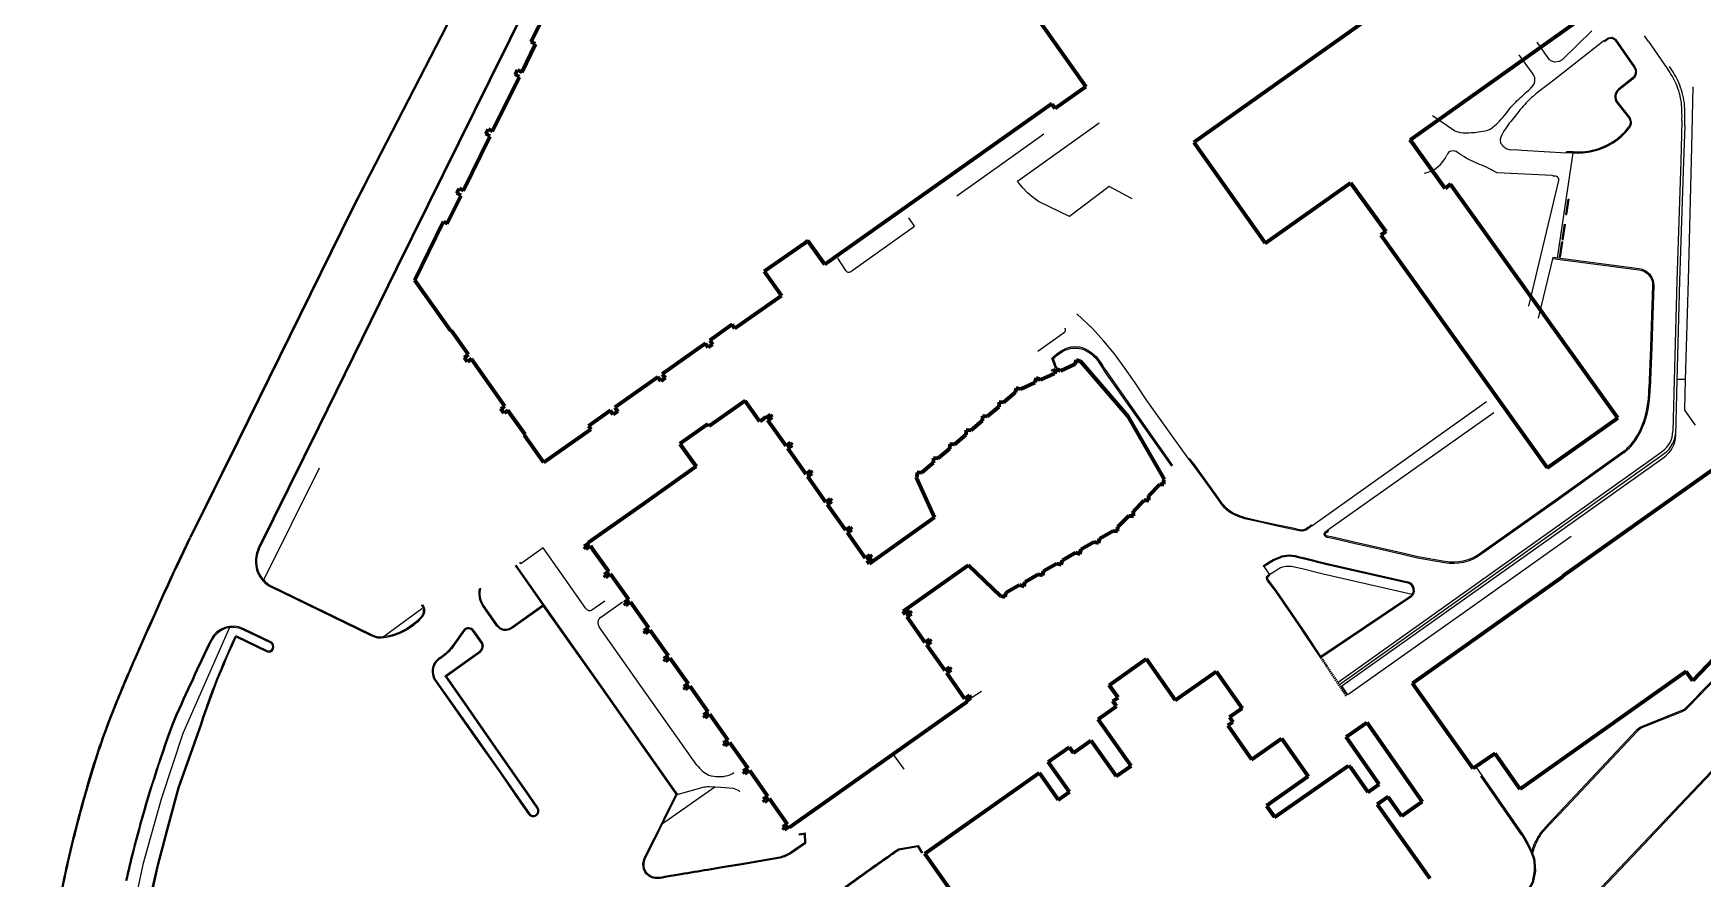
# Model space of a CAD drawing. Header units: millimetres. Extents: x -153 to 768, y -685 to 849.
# Drawn here: x -131 to 105.7, y -460.3 to -340.4 of the extents above; entities that cross this region are included whole.
import ezdxf

# ---------------------------------------------------------------- set-up
doc = ezdxf.new("R2010")
doc.units = ezdxf.units.MM
doc.header["$LTSCALE"] = 1.5
doc.linetypes.add('Dash', pattern=[6, 3, -3])
doc.linetypes.add('HIDDEN2', pattern=[0.1875, 0.125, -0.0625])
doc.layers.add('A-AREA', color=32, linetype='Dash', lineweight=9)
doc.layers.add('PD-Sidewalk', color=254, linetype='Continuous', true_color=0xe6e6e6)

msp = doc.modelspace()

# ---------------------------------------------------------------- linework, layer by layer
at = {"layer": 'A-AREA', "color": 7, "linetype": 'Continuous', "lineweight": 90}
for p, q in [((-15.41, -300.42, 0), (18.24, -348.02, 0)), ((81.37, -321.92, 0), (33.55, -355.92, 0)), ((-60.38, -341.63, 0), (-56.21, -333.16, 0)), ((64.22, -355.5, 0), (91.5, -336.16, 0)), ((-61.72, -345.91, 0), (-59.76, -341.93, 0)), ((-59.76, -341.93, 0), (-60.38, -341.63, 0)), ((-65.86, -354.31, 0), (-62.05, -346.58, 0)), ((-62.67, -346.28, 0), (-62.34, -345.6, 0)), ((-62.05, -346.58, 0), (-62.67, -346.28, 0)), ((-62.34, -345.6, 0), (-61.72, -345.91, 0)), ((18.24, -348.02, 0), (13.89, -351.1, 0)), ((13.29, -350.52, 0), (-18.78, -373.2, 0)), ((13.4, -350.45, 0), (13.29, -350.53, 0)), ((13.48, -350.56, 0), (13.4, -350.45, 0)), ((13.89, -351.1, 0), (13.5, -350.54, 0)), ((-66.81, -354.68, 0), (-66.48, -354, 0)), ((-66.19, -354.99, 0), (-66.81, -354.68, 0)), ((-66.48, -354, 0), (-65.86, -354.31, 0)), ((-70, -362.71, 0), (-66.19, -354.99, 0)), ((33.55, -355.92, 0), (43.68, -370.16, 0)), ((69.2, -362.4, 0), (64.22, -355.5, 0)), ((43.68, -370.16, 0), (55.78, -361.64, 0)), ((55.78, -361.64, 0), (60.77, -368.54, 0)), ((69.95, -361.8, 0), (69.2, -362.4, 0)), ((93.68, -394.92, 0), (69.95, -361.8, 0)), ((-72.29, -367.36, 0), (-70.33, -363.39, 0)), ((-70.95, -363.08, 0), (-70.62, -362.4, 0)), ((-70.33, -363.39, 0), (-70.95, -363.08, 0)), ((-70.62, -362.4, 0), (-70, -362.71, 0)), ((-76.89, -375.4, 0), (-72.81, -367.1, 0)), ((-72.81, -367.1, 0), (-72.29, -367.36, 0)), ((60.77, -368.54, 0), (60.06, -369.05, 0)), ((60.06, -369.05, 0), (83.64, -402.02, 0)), ((-21.66, -370.2, 0), (-27.35, -374.17, 0)), ((-21.15, -369.84, 0), (-21.66, -370.2, 0)), ((-18.78, -373.2, 0), (-21.15, -369.84, 0)), ((-71.79, -382.62, 0), (-76.89, -375.4, 0)), ((-27.35, -374.17, 0), (-24.92, -377.62, 0)), ((-24.92, -377.62, 0), (-31.52, -382.29, 0)), ((-71.69, -382.55, 0), (-71.79, -382.62, 0)), ((-69.27, -385.97, 0), (-71.69, -382.55, 0)), ((-31.92, -381.72, 0), (-35.07, -383.95, 0)), ((-31.52, -382.29, 0), (-31.92, -381.72, 0)), ((-35.69, -384.39, 0), (-41.81, -388.72, 0)), ((-35.29, -384.95, 0), (-35.69, -384.39, 0)), ((-34.67, -384.52, 0), (-35.29, -384.95, 0)), ((-35.07, -383.95, 0), (-34.67, -384.52, 0)), ((-69.84, -386.37, 0), (-69.27, -385.97, 0)), ((-69.4, -386.99, 0), (-69.84, -386.37, 0)), ((-68.84, -386.59, 0), (-69.4, -386.99, 0)), ((-64.11, -393.27, 0), (-68.84, -386.59, 0)), ((14.03, -388.03, 0), (13.8, -388.64, 0)), ((14.63, -388.25, 0), (14.03, -388.03, 0)), ((16.66, -387.31, 0), (14.63, -388.25, 0)), ((16.86, -386.75, 0), (16.66, -387.31, 0)), ((17.43, -386.96, 0), (16.86, -386.75, 0)), ((17.5, -386.89, 0), (17.43, -386.96, 0)), ((24.24, -394.73, 0), (17.5, -386.89, 0)), ((-42.43, -389.15, 0), (-48.53, -393.47, 0)), ((-42.03, -389.72, 0), (-42.43, -389.15, 0)), ((-41.41, -389.28, 0), (-42.03, -389.72, 0)), ((-41.81, -388.72, 0), (-41.41, -389.28, 0)), ((10.99, -389.94, 0), (8.98, -390.87, 0)), ((11.22, -389.33, 0), (10.99, -389.94, 0)), ((11.82, -389.56, 0), (11.22, -389.33, 0)), ((13.8, -388.64, 0), (11.82, -389.56, 0)), ((-30.07, -392.5, 0), (-35.17, -396.11, 0)), ((-27.97, -395.46, 0), (-30.07, -392.5, 0)), ((5.94, -392.72, 0), (5.89, -393.36, 0)), ((6.58, -392.77, 0), (5.94, -392.72, 0)), ((8.24, -391.35, 0), (6.58, -392.77, 0)), ((8.37, -390.74, 0), (8.24, -391.35, 0)), ((8.98, -390.87, 0), (8.37, -390.74, 0)), ((85.88, -417.31, 0), (120.37, -392.8, 0)), ((-64.68, -393.67, 0), (-64.11, -393.27, 0)), ((-64.24, -394.29, 0), (-64.68, -393.67, 0)), ((-63.68, -393.89, 0), (-64.24, -394.29, 0)), ((-61.26, -397.31, 0), (-63.68, -393.89, 0)), ((-49.15, -393.9, 0), (-52.28, -396.12, 0)), ((-48.75, -394.47, 0), (-49.15, -393.9, 0)), ((-48.13, -394.03, 0), (-48.75, -394.47, 0)), ((-48.53, -393.47, 0), (-48.13, -394.03, 0)), ((-27.12, -394.85, 0), (-27.97, -395.46, 0)), ((-27.06, -394.94, 0), (-27.12, -394.85, 0)), ((-26.44, -394.5, 0), (-27.06, -394.94, 0)), ((-26.83, -395.27, 0), (-26.21, -394.83, 0)), ((-26.21, -394.83, 0), (-26.44, -394.5, 0)), ((3.61, -394.7, 0), (3.56, -395.35, 0)), ((4.26, -394.76, 0), (3.61, -394.7, 0)), ((5.89, -393.36, 0), (4.26, -394.76, 0)), ((29.39, -403.69, 0), (24.24, -394.73, 0)), ((83.64, -402.02, 0), (93.68, -394.92, 0)), ((-61.35, -397.38, 0), (-61.26, -397.31, 0)), ((-58.59, -401.28, 0), (-61.35, -397.38, 0)), ((-51.95, -396.59, 0), (-58.59, -401.28, 0)), ((-52.28, -396.12, 0), (-51.95, -396.59, 0)), ((-35.37, -395.82, 0), (-39.32, -398.61, 0)), ((-35.17, -396.11, 0), (-35.37, -395.82, 0)), ((-24.25, -398.92, 0), (-26.83, -395.27, 0)), ((1.24, -397.34, 0), (-0.4, -398.73, 0)), ((1.29, -396.69, 0), (1.24, -397.34, 0)), ((1.93, -396.74, 0), (1.29, -396.69, 0)), ((3.56, -395.35, 0), (1.93, -396.74, 0)), ((-39.32, -398.61, 0), (-37.02, -401.85, 0)), ((-23.62, -398.48, 0), (-24.25, -398.92, 0)), ((-24.01, -399.25, 0), (-23.39, -398.81, 0)), ((-21.43, -402.9, 0), (-24.01, -399.25, 0)), ((-23.39, -398.81, 0), (-23.62, -398.48, 0)), ((-1.09, -399.33, 0), (-2.72, -400.72, 0)), ((-1.04, -398.68, 0), (-1.09, -399.33, 0)), ((-0.4, -398.73, 0), (-1.04, -398.68, 0)), ((-37.02, -401.85, 0), (-44.23, -406.96, 0)), ((-3.42, -401.31, 0), (-5.05, -402.71, 0)), ((-3.37, -400.67, 0), (-3.42, -401.31, 0)), ((-2.72, -400.72, 0), (-3.37, -400.67, 0)), ((-20.81, -402.46, 0), (-21.43, -402.9, 0)), ((-21.19, -403.23, 0), (-20.57, -402.79, 0)), ((-18.61, -406.88, 0), (-21.19, -403.23, 0)), ((-20.57, -402.79, 0), (-20.81, -402.46, 0)), ((-5.74, -403.29, 0), (-5.83, -403.33, 0)), ((-5.83, -403.33, 0), (-3.19, -409.08, 0)), ((-5.69, -402.66, 0), (-5.74, -403.29, 0)), ((-5.05, -402.71, 0), (-5.69, -402.66, 0)), ((27.15, -405.94, 0), (28.71, -404.35, 0)), ((28.71, -404.35, 0), (29.31, -404.34, 0)), ((29.3, -403.74, 0), (29.39, -403.69, 0)), ((29.31, -404.34, 0), (29.3, -403.74, 0)), ((-44.23, -406.96, 0), (-52.29, -412.66, 0)), ((-17.99, -406.44, 0), (-18.61, -406.88, 0)), ((-18.38, -407.21, 0), (-17.76, -406.77, 0)), ((-17.76, -406.77, 0), (-17.99, -406.44, 0)), ((24.99, -408.16, 0), (26.51, -406.6, 0)), ((26.51, -406.6, 0), (27.16, -406.59, 0)), ((27.16, -406.59, 0), (27.15, -405.94, 0)), ((-15.8, -410.86, 0), (-18.38, -407.21, 0)), ((-3.19, -409.08, 0), (-12.43, -415.61, 0)), ((22.8, -410.4, 0), (24.35, -408.82, 0)), ((24.35, -408.82, 0), (24.99, -408.81, 0)), ((24.99, -408.81, 0), (24.99, -408.16, 0)), ((-15.17, -410.42, 0), (-15.8, -410.86, 0)), ((-15.56, -411.19, 0), (-14.94, -410.75, 0)), ((-12.98, -414.84, 0), (-15.56, -411.19, 0)), ((-14.94, -410.75, 0), (-15.17, -410.42, 0)), ((20.22, -412.03, 0), (22.1, -410.94, 0)), ((22.1, -410.94, 0), (22.72, -411.02, 0)), ((22.72, -411.02, 0), (22.8, -410.4, 0)), ((-52.23, -412.75, 0), (-52.86, -413.19, 0)), ((-52.86, -413.19, 0), (-52.62, -413.52, 0)), ((-52.62, -413.52, 0), (-52, -413.08, 0)), ((-52.29, -412.66, 0), (-52.23, -412.75, 0)), ((-52, -413.08, 0), (-51.68, -413.53, 0)), ((-51.68, -413.53, 0), (-49.73, -416.29, 0)), ((14.92, -415.1, 0), (16.78, -414.02, 0)), ((16.78, -414.02, 0), (17.4, -414.19, 0)), ((17.4, -414.19, 0), (17.57, -413.57, 0)), ((17.57, -413.57, 0), (19.42, -412.49, 0)), ((19.42, -412.49, 0), (20.05, -412.66, 0)), ((20.05, -412.66, 0), (20.22, -412.03, 0)), ((-49.73, -416.29, 0), (-49.42, -416.73, 0)), ((-12.36, -414.4, 0), (-12.98, -414.84, 0)), ((-12.74, -415.17, 0), (-12.12, -414.73, 0)), ((-12.43, -415.61, 0), (-12.74, -415.17, 0)), ((-12.12, -414.73, 0), (-12.36, -414.4, 0)), ((-7.66, -422.36, 0), (1.58, -415.83, 0)), ((1.58, -415.83, 0), (6.13, -420.22, 0)), ((12.27, -416.63, 0), (14.13, -415.56, 0)), ((14.13, -415.56, 0), (14.75, -415.72, 0)), ((14.75, -415.72, 0), (14.92, -415.1, 0)), ((120.14, -415.66, 0), (104.29, -432.21, 0)), ((-49.42, -416.73, 0), (-50.04, -417.17, 0)), ((-50.04, -417.17, 0), (-49.8, -417.5, 0)), ((-49.8, -417.5, 0), (-49.18, -417.06, 0)), ((-49.18, -417.06, 0), (-46.6, -420.71, 0)), ((6.97, -419.69, 0), (8.83, -418.62, 0)), ((8.83, -418.62, 0), (9.45, -418.79, 0)), ((9.45, -418.79, 0), (9.62, -418.16, 0)), ((9.62, -418.16, 0), (11.48, -417.09, 0)), ((11.48, -417.09, 0), (12.1, -417.26, 0)), ((12.1, -417.26, 0), (12.27, -416.63, 0)), ((64.57, -432.55, 0), (85.93, -417.39, 0)), ((85.93, -417.39, 0), (85.88, -417.31, 0)), ((-46.6, -420.71, 0), (-47.22, -421.15, 0)), ((-47.22, -421.15, 0), (-46.99, -421.48, 0)), ((-46.99, -421.48, 0), (-46.37, -421.04, 0)), ((-46.37, -421.04, 0), (-43.78, -424.69, 0)), ((6.13, -420.22, 0), (6.19, -420.16, 0)), ((6.19, -420.16, 0), (6.8, -420.32, 0)), ((6.8, -420.32, 0), (6.97, -419.69, 0)), ((-7.34, -422.8, 0), (-7.66, -422.36, 0)), ((-6.72, -422.36, 0), (-7.34, -422.8, 0)), ((-7.11, -423.14, 0), (-6.49, -422.69, 0)), ((-4.53, -426.78, 0), (-7.11, -423.14, 0)), ((-6.49, -422.69, 0), (-6.72, -422.36, 0)), ((-43.78, -424.69, 0), (-44.41, -425.13, 0)), ((-44.41, -425.13, 0), (-44.17, -425.46, 0)), ((-44.17, -425.46, 0), (-43.55, -425.02, 0)), ((-43.55, -425.02, 0), (-40.97, -428.67, 0)), ((-3.91, -426.34, 0), (-4.53, -426.78, 0)), ((-4.29, -427.12, 0), (-3.67, -426.68, 0)), ((-1.71, -430.77, 0), (-4.29, -427.12, 0)), ((-3.67, -426.68, 0), (-3.91, -426.34, 0)), ((-40.97, -428.67, 0), (-41.59, -429.11, 0)), ((-41.59, -429.11, 0), (-41.35, -429.44, 0)), ((-41.35, -429.44, 0), (-40.73, -429, 0)), ((-40.73, -429, 0), (-38.15, -432.65, 0)), ((-1.09, -430.33, 0), (-1.71, -430.77, 0)), ((-1.48, -431.1, 0), (-0.85, -430.66, 0)), ((-0.85, -430.66, 0), (-1.09, -430.33, 0)), ((21.56, -432.82, 0), (26.8, -429.12, 0)), ((26.8, -429.12, 0), (30.9, -434.96, 0)), ((-38.15, -432.65, 0), (-38.77, -433.09, 0)), ((-38.54, -433.42, 0), (-37.92, -432.98, 0)), ((-37.92, -432.98, 0), (-35.33, -436.63, 0)), ((1.11, -434.75, 0), (-1.48, -431.1, 0)), ((22.82, -434.58, 0), (21.56, -432.82, 0)), ((30.9, -434.96, 0), (36.72, -430.88, 0)), ((36.72, -430.88, 0), (40.39, -436.12, 0)), ((73.17, -444.66, 0), (64.57, -432.55, 0)), ((103.35, -430.89, 0), (79.83, -447.58, 0)), ((104.29, -432.21, 0), (103.35, -430.89, 0)), ((-38.77, -433.09, 0), (-38.54, -433.42, 0)), ((-18.82, -449.46, 0), (1.4, -435.16, 0)), ((1.73, -434.31, 0), (1.11, -434.75, 0)), ((1.34, -435.08, 0), (1.96, -434.64, 0)), ((1.4, -435.16, 0), (1.34, -435.08, 0)), ((1.96, -434.64, 0), (1.73, -434.31, 0)), ((22.09, -435.08, 0), (22.82, -434.58, 0)), ((22.6, -435.81, 0), (22.09, -435.08, 0)), ((-35.33, -436.63, 0), (-35.96, -437.07, 0)), ((-35.96, -437.07, 0), (-35.72, -437.4, 0)), ((-35.72, -437.4, 0), (-35.1, -436.96, 0)), ((-35.1, -436.96, 0), (-32.52, -440.61, 0)), ((19.99, -437.64, 0), (22.6, -435.81, 0)), ((24.65, -444.28, 0), (19.99, -437.64, 0)), ((40.39, -436.12, 0), (38.61, -437.37, 0)), ((38.61, -437.37, 0), (39.1, -438.08, 0)), ((39.1, -438.08, 0), (38.39, -438.57, 0)), ((38.39, -438.57, 0), (41.75, -443.36, 0)), ((55.15, -440.17, 0), (58.06, -438.13, 0)), ((58.06, -438.13, 0), (65.93, -449.36, 0)), ((-32.52, -440.61, 0), (-33.14, -441.05, 0)), ((-33.14, -441.05, 0), (-32.9, -441.39, 0)), ((-32.9, -441.39, 0), (-32.28, -440.95, 0)), ((-32.28, -440.95, 0), (-31.93, -441.44, 0)), ((-31.93, -441.44, 0), (-30.05, -444.1, 0)), ((12.91, -443.69, 0), (15.86, -441.6, 0)), ((15.86, -441.6, 0), (16.47, -442.42, 0)), ((16.47, -442.42, 0), (18.94, -440.67, 0)), ((18.94, -440.67, 0), (22.54, -445.75, 0)), ((41.75, -443.36, 0), (45.99, -440.38, 0)), ((45.99, -440.38, 0), (49.78, -445.79, 0)), ((59.84, -446.87, 0), (55.15, -440.17, 0)), ((76.25, -442.51, 0), (73.17, -444.66, 0)), ((79.83, -447.58, 0), (76.25, -442.51, 0)), ((-29.7, -444.59, 0), (-30.32, -445.04, 0)), ((-30.05, -444.1, 0), (-29.7, -444.59, 0)), ((15.92, -447.97, 0), (12.91, -443.69, 0)), ((22.54, -445.75, 0), (24.65, -444.28, 0)), ((45.01, -451.55, 0), (55.31, -444.34, 0)), ((55.31, -444.34, 0), (55.34, -444.38, 0)), ((55.34, -444.38, 0), (55.52, -444.25, 0)), ((55.52, -444.25, 0), (55.65, -444.43, 0)), ((55.65, -444.43, 0), (55.7, -444.41, 0)), ((55.7, -444.41, 0), (58.22, -448, 0)), ((-30.32, -445.04, 0), (-30.09, -445.37, 0)), ((-30.09, -445.37, 0), (-29.46, -444.93, 0)), ((-29.46, -444.93, 0), (-26.88, -448.58, 0)), ((-4.59, -456.71, 0), (11.62, -445.25, 0)), ((11.62, -445.25, 0), (14.32, -449.09, 0)), ((49.78, -445.79, 0), (43.87, -449.93, 0)), ((58.22, -448, 0), (59.84, -446.87, 0)), ((-26.88, -448.58, 0), (-27.5, -449.02, 0)), ((-27.5, -449.02, 0), (-27.27, -449.35, 0)), ((-27.27, -449.35, 0), (-26.65, -448.91, 0)), ((-26.65, -448.91, 0), (-25.8, -450.11, 0)), ((-23.79, -452.96, 0), (-18.82, -449.46, 0)), ((14.32, -449.09, 0), (15.92, -447.97, 0)), ((61.1, -448.66, 0), (59.55, -449.75, 0)), ((63.02, -451.4, 0), (61.1, -448.66, 0)), ((65.93, -449.36, 0), (63.02, -451.4, 0)), ((-25.8, -450.11, 0), (-24.09, -452.54, 0)), ((43.87, -449.93, 0), (44.95, -451.47, 0)), ((44.95, -451.47, 0), (45.01, -451.55, 0)), ((59.55, -449.75, 0), (66.99, -460.26, 0)), ((-24.09, -452.54, 0), (-24.71, -452.97, 0)), ((-24.71, -452.97, 0), (-24.47, -453.31, 0)), ((-24.47, -453.31, 0), (-23.85, -452.87, 0)), ((-23.85, -452.87, 0), (-23.79, -452.96, 0)), ((2.81, -467.19, 0), (-4.59, -456.71, 0))]:
    msp.add_line(p, q, dxfattribs=at)
at = {"layer": 'PD-Sidewalk', "color": 9}
for p, q in [((-66.32, -346.97, 0), (-54.68, -323.53, 0)), ((-66.17, -347.04, 0), (-54.53, -323.61, 0)), ((85.79, -344.16, 0), (89.99, -340.07, 0)), ((83.98, -344.16, 0), (82.21, -341.66, 0)), ((98, -341.6, 0), (97.46, -340.8, 0)), ((98, -341.6, 0), (100.68, -345.41, 0)), ((-79.48, -373.63, 0), (-66.32, -346.97, 0)), ((-79.34, -373.7, 0), (-66.17, -347.04, 0)), ((104.16, -356.54, 0), (104.35, -348.02, 0)), ((70.5, -354.26, 0), (67.38, -352.13, 0)), ((102.74, -352.83, 0), (102.58, -358.59, 0)), ((103.14, -353.52, 0), (102.99, -358.6, 0)), ((86.39, -357.38, 0), (86.38, -357.23, 0)), ((103.69, -375.4, 0), (104.16, -356.54, 0)), ((-0.04, -363.47, 0), (6.64, -358.71, 0)), ((85.13, -372.26, 0), (87.32, -357.38, 0)), ((102.58, -358.59, 0), (102.01, -375.5, 0)), ((102.99, -358.6, 0), (102.42, -375.51, 0)), ((86.29, -366.1, 0), (86.61, -363.93, 0)), ((86.44, -366.12, 0), (86.76, -363.95, 0)), ((-6.05, -367.76, 0), (-6.87, -366.6, 0)), ((-15.09, -374.21, 0), (-6.05, -367.76, 0)), ((85.77, -369.67, 0), (86.09, -367.49, 0)), ((85.92, -369.68, 0), (86.24, -367.51, 0)), ((85.4, -372.14, 0), (85.72, -369.96, 0)), ((85.55, -372.16, 0), (85.87, -369.98, 0)), ((-90.52, -396.17, 0), (-79.48, -373.63, 0)), ((-90.38, -396.24, 0), (-79.34, -373.7, 0)), ((-16.95, -372.28, 0), (-15.82, -374.05, 0)), ((102.01, -375.5, 0), (101.63, -389.62, 0)), ((102.42, -375.51, 0), (102.04, -389.63, 0)), ((103.25, -389.57, 0), (103.69, -375.4, 0)), ((11.43, -385.49, 0), (15.21, -382.8, 0)), ((101.63, -389.62, 0), (101.46, -396.89, 0)), ((102.04, -389.63, 0), (101.86, -397.41, 0)), ((103.25, -389.5, 0), (102.05, -389.49, 0)), ((103.18, -393.85, 0), (103.25, -389.5, 0)), ((104.66, -395.98, 0), (103.18, -393.85, 0)), ((-99.08, -413.47, 0), (-90.52, -396.17, 0)), ((-98.94, -413.54, 0), (-90.38, -396.24, 0)), ((94.47, -399.71, 0), (84.7, -406.69, 0)), ((94.58, -399.85, 0), (84.81, -406.84, 0)), ((98.29, -400.91, 0), (100.01, -399.66, 0)), ((-98.39, -418.07, 0), (-90.41, -402.02, 0)), ((54, -432.4, 0), (98.29, -400.91, 0)), ((54.22, -432.73, 0), (100.25, -399.99, 0)), ((89.13, -408.42, 0), (100.22, -400.52, 0)), ((73.07, -419.8, 0), (89.13, -408.42, 0)), ((52.63, -410.98, 0), (52.54, -410.83, 0)), ((87.07, -411.76, 0), (73.02, -421.72, 0)), ((-58.67, -413.37, 0), (-61.85, -415.62, 0)), ((-56.08, -417.05, 0), (-58.69, -413.38, 0)), ((-61.85, -415.62, 0), (-62.01, -415.41, 0)), ((43.38, -415.9, 0), (43.66, -415.71, 0)), ((43.38, -415.9, 0), (43.47, -416.02, 0)), ((43.47, -416.02, 0), (43.74, -415.83, 0)), ((43.66, -415.71, 0), (44.15, -415.39, 0)), ((43.74, -415.83, 0), (44.23, -415.52, 0)), ((44.15, -415.39, 0), (44.47, -415.21, 0)), ((44.23, -415.52, 0), (44.54, -415.34, 0)), ((44.47, -415.21, 0), (44.8, -415.04, 0)), ((44.54, -415.34, 0), (44.87, -415.18, 0)), ((44.8, -415.04, 0), (45.14, -414.89, 0)), ((44.87, -415.18, 0), (45.2, -415.02, 0)), ((45.14, -414.89, 0), (45.43, -414.76, 0)), ((45.2, -415.02, 0), (45.49, -414.89, 0)), ((45.43, -414.76, 0), (45.73, -414.62, 0)), ((45.49, -414.89, 0), (45.79, -414.76, 0)), ((45.73, -414.62, 0), (46.03, -414.51, 0)), ((45.79, -414.76, 0), (46.08, -414.65, 0)), ((46.03, -414.51, 0), (46.34, -414.43, 0)), ((46.08, -414.65, 0), (46.37, -414.58, 0)), ((46.34, -414.43, 0), (46.72, -414.38, 0)), ((46.37, -414.58, 0), (46.74, -414.53, 0)), ((46.42, -416.01, 0), (46.64, -415.97, 0)), ((46.64, -415.97, 0), (46.84, -415.95, 0)), ((46.72, -414.38, 0), (47.11, -414.37, 0)), ((46.74, -414.53, 0), (47.11, -414.52, 0)), ((46.84, -415.95, 0), (47.09, -415.94, 0)), ((47.09, -415.94, 0), (47.34, -415.95, 0)), ((47.11, -414.37, 0), (47.5, -414.39, 0)), ((47.11, -414.52, 0), (47.48, -414.54, 0)), ((47.34, -415.95, 0), (47.62, -416, 0)), ((47.48, -414.54, 0), (47.89, -414.6, 0)), ((47.5, -414.39, 0), (47.92, -414.46, 0)), ((47.62, -416, 0), (48.02, -416.09, 0)), ((47.89, -414.6, 0), (48.35, -414.71, 0)), ((47.92, -414.46, 0), (48.38, -414.57, 0)), ((48.02, -416.09, 0), (48.26, -416.15, 0)), ((48.26, -416.15, 0), (48.67, -416.24, 0)), ((48.35, -414.71, 0), (48.58, -414.77, 0)), ((48.38, -414.57, 0), (48.61, -414.62, 0)), ((48.58, -414.77, 0), (49, -414.86, 0)), ((48.61, -414.62, 0), (49.03, -414.72, 0)), ((48.67, -416.24, 0), (48.9, -416.3, 0)), ((48.9, -416.3, 0), (51.89, -417.06, 0)), ((49, -414.86, 0), (49.25, -414.93, 0)), ((49.03, -414.72, 0), (49.29, -414.78, 0)), ((49.25, -414.93, 0), (52.22, -415.68, 0)), ((49.29, -414.78, 0), (52.26, -415.54, 0)), ((52.22, -415.68, 0), (63.87, -418.34, 0)), ((52.26, -415.54, 0), (63.9, -418.2, 0)), ((-52.64, -421.97, 0), (-56.08, -417.05, 0)), ((43.87, -417.51, 0), (43.97, -417.38, 0)), ((43.89, -417.83, 0), (43.87, -417.51, 0)), ((44, -418.04, 0), (43.89, -417.83, 0)), ((43.97, -417.38, 0), (44.14, -417.21, 0)), ((45.07, -419.43, 0), (44, -418.04, 0)), ((44.03, -417.56, 0), (44.09, -417.47, 0)), ((44.04, -417.79, 0), (44.03, -417.56, 0)), ((44.13, -417.96, 0), (44.04, -417.79, 0)), ((44.09, -417.47, 0), (44.25, -417.31, 0)), ((45.19, -419.34, 0), (44.13, -417.96, 0)), ((44.14, -417.21, 0), (44.23, -417.1, 0)), ((44.23, -417.1, 0), (44.34, -417.19, 0)), ((44.25, -417.31, 0), (44.34, -417.19, 0)), ((51.89, -417.06, 0), (64.51, -419.94, 0)), ((-49.94, -420.91, 0), (-51.77, -422.19, 0)), ((-50.58, -423.23, 0), (-47.44, -421.03, 0)), ((48.48, -424.36, 0), (45.07, -419.43, 0)), ((48.6, -424.28, 0), (45.19, -419.34, 0)), ((64.31, -420.36, 0), (51.54, -428.97, 0)), ((64.22, -420.24, 0), (51.58, -428.76, 0)), ((54.52, -432.94, 0), (73.07, -419.8, 0)), ((-75.88, -422.03, 0), (-81.02, -425.75, 0)), ((-75.93, -421.51, 0), (-75.8, -421.42, 0)), ((73.02, -421.72, 0), (55.37, -434.2, 0)), ((-83.09, -425.65, 0), (-86.59, -423.95, 0)), ((-50.92, -423.82, 0), (-50.92, -423.82, 0)), ((-44.8, -433.04, 0), (-50.73, -424.56, 0)), ((49.29, -425.58, 0), (48.48, -424.36, 0)), ((49.41, -425.5, 0), (48.6, -424.28, 0)), ((51.54, -428.97, 0), (49.29, -425.58, 0)), ((51.58, -428.76, 0), (49.41, -425.5, 0)), ((-36.89, -444.15, 0), (-44.8, -433.04, 0)), ((55.37, -434.2, 0), (54.52, -432.94, 0)), ((-9.06, -442.67, 0), (-7.57, -444.75, 0)), ((-33.51, -447.33, 0), (-35.12, -447.26, 0)), ((-34.34, -447.29, 0), (-41.77, -452.48, 0)), ((-36.08, -447.32, 0), (-39.74, -448.38, 0)), ((-31.73, -447.49, 0), (-33.51, -447.33, 0)), ((-21.69, -453.95, 0), (-21.64, -455.19, 0))]:
    msp.add_line(p, q, dxfattribs=at)
at = {"layer": 'PD-Sidewalk', "color": 9, "linetype": 'HIDDEN2'}
for p, q in [((55.13, -434.38, 0), (51.54, -428.97, 0)), ((55.26, -434.29, 0), (51.66, -428.88, 0))]:
    msp.add_line(p, q, dxfattribs=at)
at = {"layer": 'PD-Sidewalk', "color": 9, "elevation": 0}
for points in [[(-54.25, -304.22), (-62.53, -320.02), (-71.64, -337.74), (-83.31, -360.38), (-85.9, -365.46), (-102.04, -398.2), (-108.77, -411.83)], [(-54.11, -304.29), (-62.39, -320.09), (-71.5, -337.82), (-83.17, -360.46), (-85.75, -365.53), (-101.9, -398.27), (-108.63, -411.9)], [(91.69, -341.47), (84.61, -347.04), (82.05, -349.02), (82.05, -349.02), (81.7, -349.31), (81.44, -349.54), (81.18, -349.77), (80.94, -350.01), (80.69, -350.26), (80.47, -350.5), (80.26, -350.74), (80.05, -350.99), (79.84, -351.24), (79.64, -351.49), (79.43, -351.74), (79.24, -351.98), (79.05, -352.21), (78.85, -352.44), (78.66, -352.67), (78.47, -352.91), (78.28, -353.15), (78.11, -353.39), (77.92, -353.67), (77.73, -353.94), (77.54, -354.22), (77.37, -354.51), (77.23, -354.81), (77.09, -355.14), (77, -355.48), (77.04, -355.99), (77.39, -356.43), (77.64, -356.63), (77.92, -356.78), (78.27, -356.88), (78.64, -356.92), (79.16, -356.91), (80.05, -356.98), (86.39, -357.38)], [(70.5, -354.26), (70.5, -354.26), (70.5, -354.26), (70.83, -354.35), (71.33, -354.46), (71.74, -354.51), (72.15, -354.52), (72.54, -354.51), (72.93, -354.49), (73.32, -354.46), (73.62, -354.43), (73.92, -354.4), (74.22, -354.36), (74.52, -354.31), (74.87, -354.23), (75.21, -354.14), (75.54, -354.01), (75.9, -353.78), (76.24, -353.51), (76.47, -353.3), (76.69, -353.08), (76.91, -352.86), (77.14, -352.61), (77.36, -352.35), (77.58, -352.08), (77.78, -351.84), (77.97, -351.58), (78.16, -351.33), (78.37, -351.08), (78.56, -350.85), (78.76, -350.63), (78.97, -350.41), (79.18, -350.19), (79.4, -349.96), (79.63, -349.74), (79.85, -349.52), (80.08, -349.31), (80.38, -349.04), (80.68, -348.78), (80.98, -348.51), (81.31, -348.21), (81.61, -347.88), (81.79, -347.59), (81.9, -347.26), (81.89, -346.67), (81.69, -346.29), (81.46, -345.91), (81.13, -345.52), (79.68, -343.45)], [(85.79, -344.16), (85.33, -344.43), (84.74, -344.5), (84.29, -344.38), (83.98, -344.16)], [(6.64, -358.71), (12.29, -354.66)], [(8.56, -361.39), (20.14, -353.09), (20.14, -353.09), (20.14, -353.09)], [(81.06, -379.09), (85.3, -361.27), (85.3, -361.27), (85.28, -360.98), (85.06, -360.74), (84.82, -360.69), (84.55, -360.67), (84.33, -360.59), (76.54, -360.18), (76.54, -360.18), (76.18, -360.03), (75.91, -359.89), (75.64, -359.74), (75.37, -359.59), (75.03, -359.42), (74.68, -359.27), (74.37, -359.13), (74.06, -359), (73.75, -358.86), (73.44, -358.73), (73.13, -358.59), (72.82, -358.45), (72.52, -358.29), (72.18, -358.1), (71.85, -357.88), (71.52, -357.68), (71.22, -357.5), (70.93, -357.32), (70.64, -357.15), (70.64, -357.15), (70.64, -357.15), (70.64, -357.15), (70.64, -357.15)], [(11.53, -364.28), (10.58, -363.57), (9.98, -363.04), (9.31, -362.35), (8.82, -361.77), (8.56, -361.39)], [(24.81, -363.89), (21.53, -362.16), (15.93, -366.38), (15.93, -366.38), (11.53, -364.28)], [(86.61, -363.93), (86.76, -363.95)], [(86.29, -366.1), (86.44, -366.12)], [(86.09, -367.49), (86.24, -367.51)], [(85.72, -369.96), (85.87, -369.98)], [(85.77, -369.67), (85.92, -369.68)], [(84.44, -372.19), (82.38, -380.8), (82.38, -380.8), (82.38, -380.8)], [(85.4, -372.14), (85.55, -372.16)], [(32.84, -400.8), (26.89, -392.47), (25.31, -390.13), (23.89, -388.07), (22.29, -385.88), (20.79, -384.08), (19.19, -382.26), (16.96, -380.2), (16.96, -380.2), (16.96, -380.2)], [(13.32, -388.16), (13.95, -387.9), (13.4, -386.47), (13.51, -386.41), (13.51, -386.41), (13.78, -386.16), (14.11, -385.87), (14.46, -385.61), (14.83, -385.37), (15.21, -385.18), (15.51, -385.06), (15.82, -384.95), (16.13, -384.88), (16.58, -384.84), (17.03, -384.85), (17.35, -384.89), (17.66, -384.96), (17.97, -385.05), (18.26, -385.18), (18.54, -385.34), (18.82, -385.52), (19.16, -385.76), (19.48, -386.03), (19.7, -386.25), (19.89, -386.49), (20.08, -386.74), (20.26, -386.99), (20.45, -387.27), (20.63, -387.55), (20.81, -387.84), (21.02, -388.17), (21.06, -388.24), (30.55, -401.67)], [(13.44, -388.33), (14.2, -388.01), (13.65, -386.55), (13.91, -386.3), (14.24, -386.02), (14.58, -385.77), (14.93, -385.55), (15.29, -385.36), (15.58, -385.24), (15.87, -385.15), (16.17, -385.08), (16.59, -385.04), (17.02, -385.05), (17.31, -385.09), (17.61, -385.15), (17.9, -385.24), (18.17, -385.36), (18.44, -385.51), (18.71, -385.68), (19.04, -385.92), (19.34, -386.18), (19.55, -386.38), (19.74, -386.61), (19.92, -386.85), (20.1, -387.1), (20.28, -387.38), (20.46, -387.66), (20.64, -387.94), (20.85, -388.27), (20.9, -388.35), (30.39, -401.79)], [(50.29, -410.23), (75.04, -392.63), (75.04, -392.63), (75.04, -392.63)], [(52.54, -410.83), (76.07, -394.16), (76.07, -394.16), (76.07, -394.16)], [(32.96, -400.71), (32.84, -400.8), (32.84, -400.8), (32.84, -400.8)], [(49.29, -410.9), (48.95, -411), (48.49, -410.93), (48.05, -410.84), (48.04, -410.84), (45.18, -410.24), (42.76, -409.7), (40.78, -409.26), (40.78, -409.26), (40.39, -409.1), (40.08, -409), (39.76, -408.89), (39.39, -408.74), (39.03, -408.56), (38.75, -408.39), (38.48, -408.2), (38.18, -407.96), (37.91, -407.69), (37.67, -407.42), (37.51, -407.22), (37.51, -407.22), (36.48, -405.77), (34.9, -403.57), (33.6, -401.8), (32.84, -400.8)], [(49.25, -410.76), (48.94, -410.84), (48.51, -410.79), (48.08, -410.7), (48.07, -410.69), (45.21, -410.09), (42.8, -409.56), (40.83, -409.11), (40.44, -408.96), (40.12, -408.86), (39.82, -408.75), (39.45, -408.6), (39.11, -408.43), (38.83, -408.26), (38.57, -408.08), (38.28, -407.84), (38.02, -407.59), (37.79, -407.32), (37.63, -407.13), (36.6, -405.68), (35.02, -403.48), (33.72, -401.71), (32.96, -400.71)], [(50.19, -410.12), (49.78, -410.47), (49.39, -410.71), (49.25, -410.76)], [(50.29, -410.23), (50.29, -410.23), (49.86, -410.59), (49.46, -410.85), (49.29, -410.9)], [(50.19, -410.12), (50.29, -410.23), (50.29, -410.23), (50.29, -410.23)], [(72.26, -481.68), (76.99, -476.69), (81.72, -471.71), (86.09, -467.06), (90.46, -462.42), (96.44, -456.1), (102.41, -449.79), (107.77, -444.13), (113.12, -438.46), (118.04, -433.19), (132.06, -418.63), (135.94, -414.75), (137.43, -413.26)], [(72.39, -481.8), (77.12, -476.82), (81.85, -471.83), (86.22, -467.18), (90.59, -462.54), (96.57, -456.22), (102.54, -449.91), (107.9, -444.25), (113.25, -438.59), (118.17, -433.31), (132.18, -418.76), (136.07, -414.87), (137.55, -413.39)], [(-58.7, -421.48), (-62.63, -415.89)], [(-58.58, -421.39), (-62.51, -415.81)], [(43.47, -416.02), (44.23, -417.1), (44.23, -417.1), (44.23, -417.1)], [(44.4, -417.07), (44.4, -417.07), (44.4, -417.07), (45.02, -416.67), (45.02, -416.67), (45.31, -416.47), (45.74, -416.22), (46.16, -416.07), (46.42, -416.01)], [(44.4, -417.07), (44.29, -417.15), (44.29, -417.15), (44.29, -417.15)], [(-103.15, -424.68), (-109.78, -439.69), (-112.85, -449), (-115.46, -458.26), (-117.58, -468.34)], [(3.46, -433.71), (1.34, -435.1)], [(73.52, -444.41), (76.82, -449.17), (80.16, -453.97)], [(74.17, -445.72), (79.98, -454.03), (80.13, -453.92)], [(80.03, -454.04), (80.77, -455.32), (81.34, -456.48), (81.69, -457.45), (81.79, -458.48), (81.82, -459.17), (81.5, -460.77), (80.96, -461.79), (80.19, -462.73), (76.25, -467.06), (69.24, -474.5), (63.27, -480.8), (61.83, -482.3), (59.72, -484.5), (58.73, -485.69), (55.76, -488.75)], [(80.16, -453.97), (80.9, -455.25), (81.48, -456.42), (81.84, -457.41), (81.94, -458.47), (81.97, -459.18), (81.64, -460.82), (81.08, -461.87), (80.31, -462.83), (76.36, -467.17), (69.35, -474.6), (63.38, -480.9), (61.94, -482.41), (59.83, -484.6), (58.84, -485.79), (55.87, -488.86)], [(-8.33, -456.03), (-5.52, -455.54), (-4.91, -456.59)], [(-8.28, -456.17), (-5.6, -455.7), (-5.04, -456.66)]]:
    msp.add_lwpolyline(points, dxfattribs=at)
for points in [[(91.69, -341.47), (92.32, -341.04), (92.84, -340.98), (93.31, -341.23), (94.09, -342.34), (96.05, -345.17, -0.397808), (95.8, -346.9), (93.85, -348.42, 0.417173), (93.64, -350.22), (95.27, -352.26, -0.34234), (95.29, -353.82)], [(91.76, -341.58), (92.36, -341.16), (92.81, -341.11), (93.22, -341.33), (93.98, -342.42), (95.95, -345.24, -0.397808), (95.71, -346.79), (93.77, -348.32, 0.417173), (93.54, -350.3), (95.17, -352.34, -0.34234), (95.19, -353.74, -0.34234)], [(84.42, -372.34), (96.65, -373.93, -0.387374), (98.59, -376.21), (98.43, -380.38), (98.31, -384.91), (98.07, -390.79)], [(84.45, -372.17), (96.67, -373.75, -0.387374), (98.76, -376.22), (98.61, -380.38), (98.49, -384.91), (98.25, -390.79)], [(135.17, -375.47), (142.68, -385.54, -0.192867), (144.73, -392.24, -0.117371), (143.05, -396.08, 0.015606), (134.77, -403.69, -0.00144), (126.1, -412.3, 0.003856), (114.4, -424.43, -0.003917), (103.25, -436.11, -0.104377), (102.83, -436.38), (97.11, -438.68, 0.124233), (96.3, -439.23), (91.25, -444.61), (86.2, -449.98), (83.85, -452.47), (82.67, -453.82, 0.065782), (81.55, -456.01, -0.002404), (81.46, -456.38, -0.002404)], [(135.32, -375.36), (142.82, -385.43, -0.193006), (144.91, -392.26, -0.118133), (143.18, -396.2, 0.015631), (134.89, -403.81, -0.00144), (126.23, -412.43, 0.003855), (114.53, -424.55, -0.003917), (103.37, -436.23, -0.104414), (102.89, -436.55), (97.18, -438.85, 0.124965), (96.43, -439.35), (91.38, -444.73), (86.33, -450.11), (83.99, -452.59), (82.81, -453.93, 0.065213), (81.72, -456.06, -0.003993), (81.57, -456.68, -0.003993)], [(84.81, -406.84), (74.26, -414.32, -0.200531), (69.08, -415.48), (65.28, -414.81), (63.5, -414.4), (60.23, -413.65), (56.42, -412.79), (53.46, -412.08), (52.45, -411.89), (52.45, -411.89), (52.25, -411.8), (52.07, -411.6), (52.01, -411.31), (52.14, -411.13), (52.32, -410.98), (52.54, -410.83), (52.54, -410.83)], [(84.7, -406.69), (74.16, -414.17, -0.200531), (69.12, -415.31), (65.32, -414.64), (63.54, -414.23), (60.27, -413.48), (56.46, -412.62), (53.5, -411.91), (52.5, -411.71), (52.36, -411.65), (52.23, -411.51), (52.2, -411.35), (52.27, -411.25), (52.42, -411.12), (52.63, -410.98)], [(-75.93, -421.51, -0.351878), (-76.04, -423.18, -0.187865), (-81.73, -426.02, -0.08709), (-82.21, -425.99, -0.050022), (-83.09, -425.65), (-86.67, -423.91), (-97.2, -418.78)], [(-75.8, -421.42, -0.351848), (-75.92, -423.29, -0.187803), (-81.71, -426.18, -0.087163), (-82.25, -426.14, -0.05011), (-83.16, -425.8), (-86.74, -424.05), (-97.27, -418.93)], [(-22.46, -453.9), (-21.54, -453.77), (-21.48, -455.27), (-23.53, -456.69, -0.072781), (-25.12, -457.35), (-30.54, -458.29), (-33.27, -458.75), (-35.35, -459.09, -0.002113), (-39.15, -459.72), (-41.45, -460.11, -0.089763), (-42.82, -460.23, -0.286578), (-44.45, -458.93, -0.181029), (-44.36, -457.37), (-42.9, -454.46), (-41.65, -451.91), (-39.85, -448.27), (-39.92, -448.16), (-50.77, -432.73), (-58.63, -421.61), (-63.15, -424.81, -0.414932), (-65.24, -424.45), (-67.28, -421.56, -0.190653), (-67.69, -419.07)], [(-22.43, -454.05), (-21.68, -453.94), (-21.63, -455.19), (-23.61, -456.56, -0.072317), (-25.16, -457.21), (-30.57, -458.15), (-33.3, -458.6), (-35.38, -458.95, -0.002113), (-39.17, -459.57), (-41.49, -459.96, -0.09014), (-42.8, -460.08, -0.285837), (-44.31, -458.89, -0.180213), (-44.22, -457.43), (-42.76, -454.52), (-41.52, -451.98), (-39.67, -448.26), (-39.8, -448.08), (-50.64, -432.64), (-58.59, -421.4), (-63.24, -424.69, -0.414932), (-65.12, -424.37), (-67.16, -421.48, -0.190216), (-67.54, -419.1, -0.190216)], [(-114, -461.79), (-113.19, -458.15), (-111.72, -452.61), (-110.3, -447.4), (-107.1, -438.34, -0.030505), (-102.2, -425.99), (-97.93, -428.07, 0.997847), (-97.3, -426.7), (-101.15, -424.83, 0.413871), (-105.83, -426.44, 0.008532), (-111.02, -437.62, 0.022455), (-115.85, -452.45, 0.01158), (-117.9, -460.55, 0.019298)], [(-114.15, -461.75), (-113.34, -458.12), (-111.87, -452.57), (-110.45, -447.35), (-107.24, -438.29, -0.03085), (-102.27, -425.79), (-97.86, -427.93, 0.997593), (-97.36, -426.84), (-101.22, -424.97, 0.41386), (-105.69, -426.51, 0.008529), (-110.88, -437.67, 0.022449), (-115.71, -452.49, 0.011581), (-117.76, -460.58, 0.019298)], [(-17.66, -462.82, 0.052948), (-16.97, -462.41, -0.007042), (-11.49, -458.43, -0.000454), (-9.43, -456.98, -0.000776), (-8.28, -456.17, -0.000776)]]:
    msp.add_lwpolyline(points, format="xyb", dxfattribs=at)
at = {"layer": 'PD-Sidewalk', "color": 9}
for points in [[(-108.07, -617.77), (-111.75, -608.57, -0.007475), (-112.94, -605.54, -0.011351), (-116.46, -595.53, -0.010203), (-119.89, -584.24, -0.009627), (-122.74, -573.36, -0.010654), (-124.9, -563.43, -0.00794), (-126.74, -553.21, -0.00806), (-128.23, -543.08, -0.007277), (-129.39, -532.99, -0.007113), (-130.29, -522.64, -0.009732), (-130.78, -513.32, -0.008142), (-130.96, -502.18, -0.012931), (-130.75, -493.62, -0.009237), (-129.91, -481.66, -0.017447), (-128.49, -470.13, -0.016256), (-126.13, -457.9, -0.017784), (-122.75, -445.11, -0.022962), (-119.33, -435.45, -0.007007), (-116.68, -429.17, -0.003617), (-111.28, -417.12, -0.008513), (-110.7, -415.9), (-108.77, -411.83)], [(-107.92, -617.71), (-111.6, -608.51, -0.007477), (-112.79, -605.48, -0.011351), (-116.31, -595.48, -0.010203), (-119.74, -584.2, -0.009627), (-122.58, -573.32, -0.010654), (-124.75, -563.4, -0.00794), (-126.58, -553.18, -0.00806), (-128.07, -543.06, -0.007277), (-129.23, -532.98, -0.007113), (-130.13, -522.63, -0.009732), (-130.62, -513.32, -0.008142), (-130.8, -502.18, -0.012931), (-130.59, -493.63, -0.009237), (-129.75, -481.67, -0.017447), (-128.33, -470.16, -0.016256), (-125.97, -457.93, -0.017784), (-122.6, -445.16, -0.022962), (-119.18, -435.51, -0.007007), (-116.53, -429.23, -0.003617), (-111.13, -417.18, -0.008524), (-110.55, -415.97), (-108.63, -411.9)], [(-26.46, -464.75, -0.007226), (-18.85, -463.06, 0.052142), (-17.78, -462.71, 0.056207), (-17.18, -462.36, -0.005638), (-11.58, -458.31, -0.00071), (-10.38, -457.46, -0.000419), (-8.33, -456.03)]]:
    msp.add_lwpolyline(points, format="xyb", dxfattribs=at)
at = {"layer": 'PD-Sidewalk', "color": 9, "elevation": 0}
for points in [[(-60.76, -451.13, 0.987088), (-59.43, -450.19), (-60.58, -448.54), (-65.39, -441.64), (-69.65, -435.46), (-72.39, -431.54), (-67.59, -428.11, 0.407921), (-67.34, -426.72), (-68.25, -425.47), (-68.54, -425.08, 0.46111), (-69.95, -424.98), (-71.46, -427.12, -0.079898), (-73.05, -428.75, 0.00622), (-73.69, -429.17, 0.362615), (-74.1, -432.09), (-68.23, -440.44), (-64.8, -445.27), (-61.9, -449.49)], [(-60.64, -451.04, 0.985731), (-59.55, -450.28), (-60.7, -448.63), (-65.51, -441.72), (-69.77, -435.55), (-72.6, -431.51), (-67.67, -427.99, 0.407328), (-67.46, -426.81), (-68.37, -425.56), (-68.66, -425.17, 0.457071), (-69.84, -425.08), (-71.34, -427.21, -0.080074), (-72.97, -428.87, 0.006174), (-73.6, -429.29, 0.360724), (-73.98, -432.01), (-68.11, -440.36), (-64.68, -445.19), (-61.78, -449.41)]]:
    msp.add_lwpolyline(points, format="xyb", close=True, dxfattribs=at)
at = {"layer": 'PD-Sidewalk', "color": 9}
for centre, radius, start, end in [((89.95, -352.95, 0), 13.12, 24.1191, 35.1096), ((89.95, -352.95, 0), 13.53, 24.1067, 35.2619), ((92.02, -351.85, 0), 10.78, 8.1529, 23.2695), ((92.02, -351.85, 0), 11.19, 8.0847, 23.2858), ((79.15, -352.17, 0), 23.61, 358.3998, 4.4832), ((79.15, -352.17, 0), 24.03, 356.7847, 4.5143), ((88.19, -348.38, 0), 8.81, 282.2966, 322.5534), ((88.25, -348.53, 0), 8.81, 282.1366, 323.0868), ((70.3, -358.06, 0), 0.97, 49.3369, 157.4363), ((86.82, -366.8, 0), 9.58, 86.9077, 92.6031), ((87.86, -347.45, 0), 9.94, 266.9077, 283.0157), ((87.86, -347.45, 0), 9.79, 266.9077, 283.0226), ((65.45, -356.05, 0), 4.28, 280.8414, 337.4363), ((86.82, -366.8, 0), 9.43, 86.9077, 92.6031), ((-15.38, -373.77, 0), 0.524, 212.5414, 303.0911), ((15.01, -382.5, 0), 0.366, 303.963, 48.0743), ((81.79, -390.54, 0), 16.29, 351.0655, 359.1254), ((81.79, -390.54, 0), 16.46, 351.0665, 359.1254), ((85.79, -391.45, 0), 12.2, 327.9168, 352.3459), ((85.79, -391.45, 0), 12.37, 327.897, 352.3309), ((97.95, -396.81, 0), 3.51, 305.9552, 358.6983), ((97.94, -397.32, 0), 3.93, 305.5099, 358.6982), ((97.95, -396.81, 0), 3.92, 305.9552, 358.6983), ((88.88, -392.89, 0), 8.82, 309.3181, 325.1687), ((88.88, -392.89, 0), 9, 309.2804, 325.1959), ((-95.58, -415.2, 0), 3.91, 153.6656, 189.8813), ((-95.58, -415.2, 0), 3.75, 153.6656, 189.9666), ((-95.8, -415.5, 0), 3.65, 185.8781, 224.8589), ((-95.8, -415.5, 0), 3.49, 185.7861, 222.7382), ((-94.88, -414.65, 0), 4.9, 224.3174, 240.802), ((-94.88, -414.65, 0), 4.74, 222.7382, 240.7478), ((63.63, -419.37, 0), 1.05, 303.9755, 77.1332), ((63.63, -419.37, 0), 1.2, 303.9755, 77.1332), ((-52.08, -421.58, 0), 0.686, 214.9081, 296.6444), ((-50.13, -423.88, 0), 0.79, 124.9832, 175.5776), ((-81.88, -424.56, 0), 1.47, 278.2761, 305.7269), ((-49.84, -423.94, 0), 1.09, 173.6718, 214.994), ((-81.88, -424.56, 0), 1.47, 253.8931, 267.5138), ((-33.13, -441.48, 0), 4.62, 215.428, 243.2797), ((-35.32, -451.76, 0), 4.5, 87.4496, 99.7621), ((-33.79, -440.62, 0), 5.18, 254.2336, 285.0671), ((-33.6, -442.42, 0), 3.4, 289.7397, 304.7643), ((-31.97, -449.13, 0), 1.65, 45.8902, 81.6377)]:
    msp.add_arc(centre, radius, start, end, dxfattribs=at)

doc.saveas('drawing.dxf')
